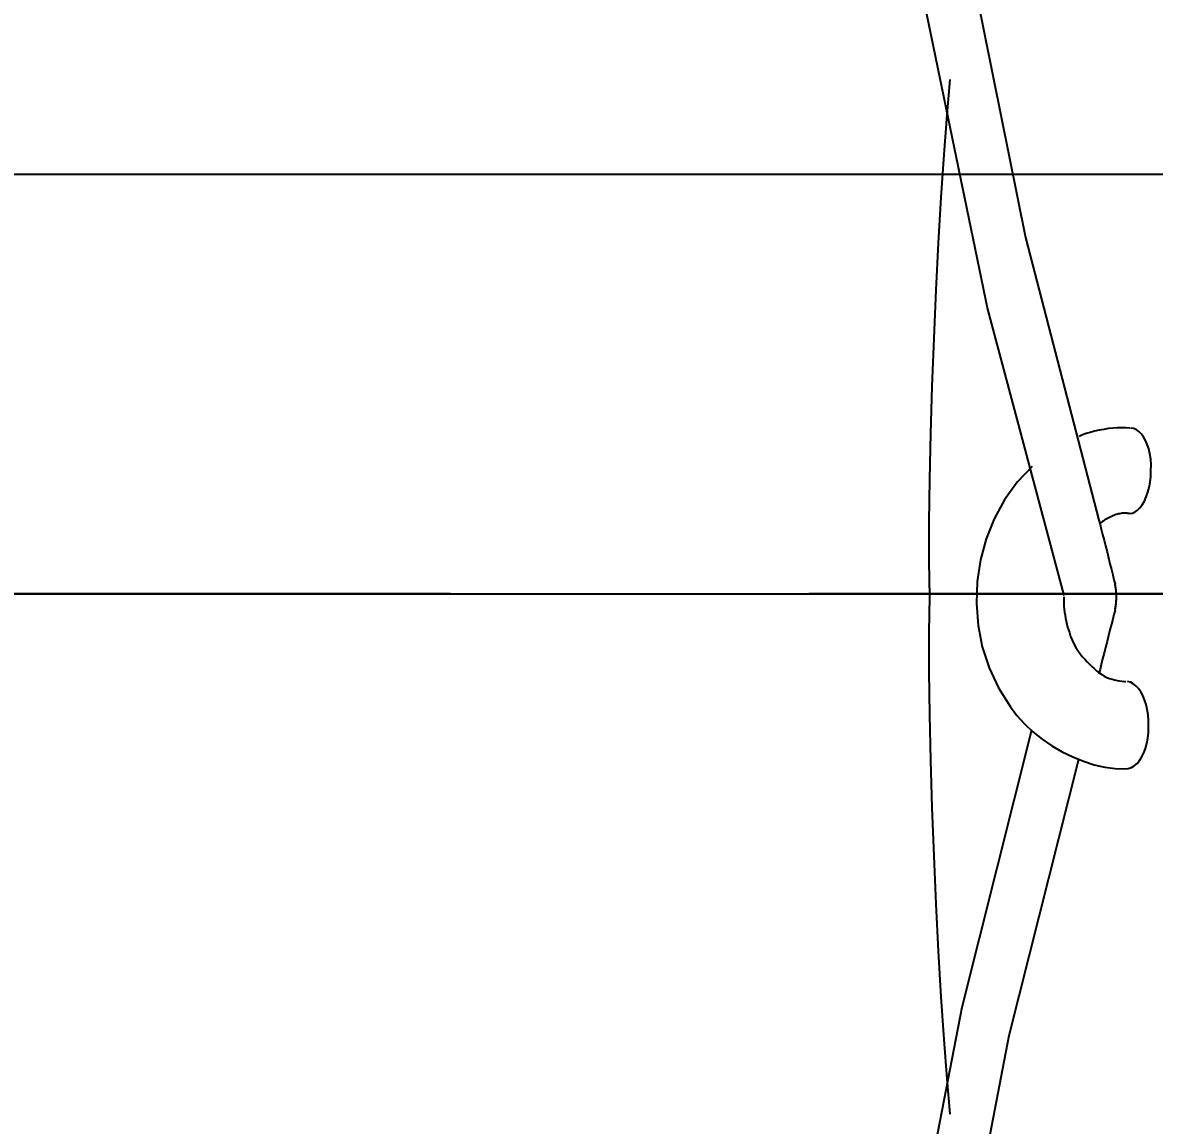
# Model space of a CAD drawing. Extents: x 11992 to 29481, y -6727 to 6811.
# Drawn here: x 19678.4 to 19743.6, y 4449.8 to 4513.3 of the extents above; entities that cross this region are included whole.
import ezdxf

# ---------------------------------------------------------------- set-up
doc = ezdxf.new("R2010")
doc.units = 0
doc.header["$MEASUREMENT"] = 0
doc.layers.get('0').update_dxf_attribs({"color": 8, "linetype": 'CONTINUOUS'})
doc.layers.get('Defpoints').update_dxf_attribs({"color": 8, "linetype": 'CONTINUOUS'})
doc.layers.add('zoylight 4标注', color=9, linetype='CONTINUOUS')
doc.layers.add('zoylight 5回路', color=4, linetype='CONTINUOUS')
doc.styles.add('CCD-DIM', font='archs.shx', dxfattribs={"width": 0.8})
doc.dimstyles.new('zoylight_DIM_40', dxfattribs={"dimscale": 40, "dimtxt": 1.9, "dimasz": 0.4, "dimexe": 0.5, "dimexo": 0.5, "dimgap": 0.5, "dimtad": 1, "dimdec": 0, "dimrnd": 5, "dimzin": 12, "dimdsep": 46, "dimtxsty": 'CCD-DIM', "dimblk": 'CCD_Dimension_Tick', "dimcen": 0.125, "dimclrd": 44, "dimclre": 44, "dimclrt": 50, "dimadec": 0, "dimazin": 0, "dimtfac": 1, "dimtdec": 0, "dimtmove": 2, "dimatfit": 3, "dimldrblk": 'CCD_Leader_Dot', "dimfxl": 0, "dimtvp": 1, "dimtolj": 1, "dimtzin": 0, "dimarcsym": 0})

# ---------------------------------------------------------------- blocks, each defined once
blk = doc.blocks.new('CCD_Dimension_Tick')
at = {"color": 0, "linetype": 'ByBlock'}
for p, q in [((-1.0906, 0), (0, 0)), ((0, 0), (1.0906, 0))]:
    blk.add_line(p, q, dxfattribs=at)
at = {"color": 0, "linetype": 'Continuous', "const_width": 0.6075}
blk.add_lwpolyline([(-0.6104, -0.6104), (0.6104, 0.6104)], dxfattribs=at)
blk = doc.blocks.new('*D51')
at = {"layer": 'Defpoints', "color": 0, "linetype": 'Continuous'}
for p in [(19109.618, 4504.542), (19109.618, 4430.548), (20098.936, 4430.548)]:
    blk.add_point(p, dxfattribs=at)
at = {"layer": 'zoylight 4标注', "color": 44, "linetype": 'Continuous', "lineweight": -2}
blk.add_line((19109.618, 4450.548), (19109.618, 4524.542), dxfattribs=at)
at = {"layer": 'zoylight 4标注', "color": 44, "lineweight": -2}
for p, q in [((20098.936, 4450.548), (20098.936, 4524.542)), ((20082.936, 4504.542), (19125.618, 4504.542))]:
    blk.add_line(p, q, dxfattribs=at)
at = {"layer": 'zoylight 4标注', "color": 44, "linetype": 'Continuous', "lineweight": -2, "xscale": 16, "yscale": 16, "zscale": 16}
for p, rotation in [((19109.618, 4504.542), 180.0000000015928), ((20098.936, 4504.542), 1.592805887185023e-09)]:
    blk.add_blockref('CCD_Dimension_Tick', p, dxfattribs=dict(at, rotation=rotation))
at = {"layer": 'zoylight 4标注', "color": 50, "linetype": 'Continuous', "insert": (19604.277, 4562.542), "char_height": 76, "attachment_point": 5, "rotation": 0, "style": 'CCD-DIM'}
blk.add_mtext('\\A1;990', dxfattribs=at)
blk = doc.blocks.new('CCD_Leader_Dot')
at = {"color": 0, "linetype": 'ByBlock'}
blk.add_line((-5, 0), (-10, 0), dxfattribs=at)
at = {"color": 0, "linetype": 'ByBlock', "const_width": 5}
blk.add_lwpolyline([(-2.5, 0, 1), (2.5, 0, 1)], format="xyb", close=True, dxfattribs=at)

msp = doc.modelspace()

# ---------------------------------------------------------------- linework, layer by layer
for p, q in [((19732.528, 4518.862, -1596.241), (19736.136, 4500.898, -1596.241)), ((19730.184, 4515.018, -1596.241), (19733.948, 4496.786, -1596.241)), ((19731.774, 4510.011, -1596.241), (19731.599, 4507.977, -1596.241)), ((19731.599, 4507.977, -1596.241), (19731.429, 4505.696, -1596.241)), ((19731.429, 4505.696, -1596.241), (19731.267, 4503.218, -1596.241)), ((19731.267, 4503.218, -1596.241), (19731.115, 4500.593, -1596.241)), ((19731.115, 4500.593, -1596.241), (19730.976, 4497.87, -1596.241)), ((19736.136, 4500.898, -1596.241), (19740.37, 4484.621, -1596.241)), ((19730.976, 4497.87, -1596.241), (19730.853, 4495.098, -1596.241)), ((19733.948, 4496.786, -1596.241), (19738.338, 4480.28, -1596.241)), ((19730.853, 4495.098, -1596.241), (19730.748, 4492.327, -1596.241)), ((19730.748, 4492.327, -1596.241), (19730.666, 4489.606, -1596.241)), ((19730.666, 4489.606, -1596.241), (19730.607, 4486.985, -1596.241)), ((19739.423, 4489.528, -1596.241), (19739.233, 4489.444, -1596.241)), ((19739.638, 4489.607, -1596.241), (19739.423, 4489.528, -1596.241)), ((19739.872, 4489.679, -1596.241), (19739.638, 4489.607, -1596.241)), ((19740.122, 4489.745, -1596.241), (19739.872, 4489.679, -1596.241)), ((19740.382, 4489.804, -1596.241), (19740.122, 4489.745, -1596.241)), ((19740.65, 4489.853, -1596.241), (19740.382, 4489.804, -1596.241)), ((19740.919, 4489.894, -1596.241), (19740.65, 4489.853, -1596.241)), ((19741.187, 4489.924, -1596.241), (19740.919, 4489.894, -1596.241)), ((19741.447, 4489.943, -1596.241), (19741.187, 4489.924, -1596.241)), ((19741.696, 4489.95, -1596.241), (19741.447, 4489.943, -1596.241)), ((19741.93, 4489.945, -1596.241), (19741.696, 4489.95, -1596.241)), ((19742.144, 4489.927, -1596.241), (19741.93, 4489.945, -1596.241)), ((19742.358, 4489.905, -1596.241), (19742.196, 4489.927, -1596.241)), ((19742.515, 4489.841, -1596.241), (19742.358, 4489.905, -1596.241)), ((19742.665, 4489.738, -1596.241), (19742.515, 4489.841, -1596.241)), ((19742.806, 4489.598, -1596.241), (19742.665, 4489.738, -1596.241)), ((19742.936, 4489.425, -1596.241), (19742.806, 4489.598, -1596.241)), ((19743.053, 4489.22, -1596.241), (19742.936, 4489.425, -1596.241)), ((19743.155, 4488.987, -1596.241), (19743.053, 4489.22, -1596.241)), ((19743.24, 4488.727, -1596.241), (19743.155, 4488.987, -1596.241)), ((19743.305, 4488.444, -1596.241), (19743.24, 4488.727, -1596.241)), ((19743.35, 4488.14, -1596.241), (19743.305, 4488.444, -1596.241)), ((19743.371, 4487.818, -1596.241), (19743.35, 4488.14, -1596.241)), ((19736.528, 4487.722, -1596.241), (19735.664, 4486.812, -1596.241)), ((19743.355, 4487.142, -1596.241), (19743.367, 4487.48, -1596.241)), ((19743.367, 4487.48, -1596.241), (19743.371, 4487.818, -1596.241)), ((19730.607, 4486.985, -1596.241), (19730.575, 4484.512, -1596.241)), ((19735.664, 4486.812, -1596.241), (19734.931, 4485.801, -1596.241)), ((19743.265, 4486.511, -1596.241), (19743.321, 4486.818, -1596.241)), ((19743.321, 4486.818, -1596.241), (19743.355, 4487.142, -1596.241)), ((19743.098, 4485.961, -1596.241), (19743.191, 4486.225, -1596.241)), ((19743.191, 4486.225, -1596.241), (19743.265, 4486.511, -1596.241)), ((19734.931, 4485.801, -1596.241), (19734.331, 4484.705, -1596.241)), ((19742.734, 4485.337, -1596.241), (19742.869, 4485.514, -1596.241)), ((19742.869, 4485.514, -1596.241), (19742.99, 4485.723, -1596.241)), ((19742.99, 4485.723, -1596.241), (19743.098, 4485.961, -1596.241)), ((19741.087, 4484.831, -1596.241), (19741.015, 4484.797, -1596.241)), ((19741.159, 4484.864, -1596.241), (19741.087, 4484.831, -1596.241)), ((19741.23, 4484.897, -1596.241), (19741.159, 4484.864, -1596.241)), ((19741.3, 4484.931, -1596.241), (19741.23, 4484.897, -1596.241)), ((19741.368, 4484.948, -1596.241), (19741.3, 4484.931, -1596.241)), ((19741.437, 4484.965, -1596.241), (19741.368, 4484.948, -1596.241)), ((19741.506, 4484.981, -1596.241), (19741.437, 4484.965, -1596.241)), ((19741.575, 4484.995, -1596.241), (19741.506, 4484.981, -1596.241)), ((19741.643, 4485.007, -1596.241), (19741.575, 4484.995, -1596.241)), ((19741.711, 4485.017, -1596.241), (19741.643, 4485.007, -1596.241)), ((19741.779, 4485.024, -1596.241), (19741.711, 4485.017, -1596.241)), ((19741.846, 4485.028, -1596.241), (19741.779, 4485.024, -1596.241)), ((19741.913, 4485.028, -1596.241), (19741.846, 4485.028, -1596.241)), ((19741.979, 4485.024, -1596.241), (19741.913, 4485.028, -1596.241)), ((19742.044, 4485.014, -1596.241), (19741.979, 4485.024, -1596.241)), ((19742.109, 4485, -1596.241), (19742.044, 4485.014, -1596.241)), ((19742.109, 4485, -1596.241), (19742.275, 4485.022, -1596.241)), ((19742.275, 4485.022, -1596.241), (19742.436, 4485.088, -1596.241)), ((19742.436, 4485.088, -1596.241), (19742.59, 4485.194, -1596.241)), ((19742.59, 4485.194, -1596.241), (19742.734, 4485.337, -1596.241)), ((19730.575, 4484.512, -1596.241), (19730.573, 4482.238, -1596.241)), ((19734.331, 4484.705, -1596.241), (19733.868, 4483.542, -1596.241)), ((19740.37, 4484.621, -1596.241), (19740.434, 4484.378, -1596.241)), ((19740.495, 4484.48, -1596.241), (19740.421, 4484.414, -1596.241)), ((19740.434, 4484.378, -1596.241), (19740.506, 4484.101, -1596.241)), ((19740.569, 4484.539, -1596.241), (19740.495, 4484.48, -1596.241)), ((19740.643, 4484.592, -1596.241), (19740.569, 4484.539, -1596.241)), ((19740.718, 4484.64, -1596.241), (19740.643, 4484.592, -1596.241)), ((19740.793, 4484.684, -1596.241), (19740.718, 4484.64, -1596.241)), ((19740.867, 4484.724, -1596.241), (19740.793, 4484.684, -1596.241)), ((19740.941, 4484.762, -1596.241), (19740.867, 4484.724, -1596.241)), ((19741.015, 4484.797, -1596.241), (19740.941, 4484.762, -1596.241)), ((19733.868, 4483.542, -1596.241), (19733.542, 4482.328, -1596.241)), ((19740.506, 4484.101, -1596.241), (19740.583, 4483.798, -1596.241)), ((19740.583, 4483.798, -1596.241), (19740.665, 4483.474, -1596.241)), ((19740.665, 4483.474, -1596.241), (19740.749, 4483.136, -1596.241)), ((19740.749, 4483.136, -1596.241), (19740.835, 4482.791, -1596.241)), ((19730.573, 4482.238, -1596.241), (19730.603, 4480.211, -1596.241)), ((19733.542, 4482.328, -1596.241), (19733.355, 4481.081, -1596.241)), ((19740.835, 4482.791, -1596.241), (19740.921, 4482.445, -1596.241)), ((19740.921, 4482.445, -1596.241), (19741.005, 4482.105, -1596.241)), ((19741.005, 4482.105, -1596.241), (19741.087, 4481.777, -1596.241)), ((19741.087, 4481.777, -1596.241), (19741.164, 4481.468, -1596.241)), ((19733.355, 4481.081, -1596.241), (19733.31, 4479.819, -1596.241)), ((19741.164, 4481.468, -1596.241), (19741.236, 4481.186, -1596.241)), ((19741.236, 4481.186, -1596.241), (19741.3, 4480.934, -1596.241)), ((19741.324, 4480.835, -1596.241), (19741.3, 4480.934, -1596.241)), ((19690.728, 4480.385, -1968.176), (19626.013, 4480.385, -1615.294)), ((19629.457, 4480.385, -1597.465), (20062.73, 4480.384, -1597.465)), ((19669.042, 4480.385, -1615.311), (20062.73, 4480.384, -1615.311)), ((19678.509, 4480.385, -1607.616), (19678.504, 4480.385, -1608.776)), ((19678.504, 4480.385, -1608.776), (19678.52, 4480.385, -1609.876)), ((19678.515, 4480.385, -1606.406), (19678.509, 4480.385, -1607.616)), ((19678.52, 4480.385, -1605.06), (19678.515, 4480.385, -1606.406)), ((19678.515, 4480.385, -1615.294), (19678.735, 4480.385, -1616.973)), ((19678.545, 4480.385, -1603.516), (19678.52, 4480.385, -1605.06)), ((19678.52, 4480.385, -1609.876), (19678.575, 4480.385, -1610.904)), ((19678.606, 4480.385, -1601.834), (19678.545, 4480.385, -1603.516)), ((19678.575, 4480.385, -1610.904), (19678.69, 4480.385, -1611.851)), ((19678.717, 4480.385, -1600.075), (19678.606, 4480.385, -1601.834)), ((19678.69, 4480.385, -1611.851), (19678.884, 4480.385, -1612.706)), ((19678.896, 4480.385, -1598.298), (19678.717, 4480.385, -1600.075)), ((19678.735, 4480.385, -1616.973), (19679.095, 4480.385, -1618.639)), ((19678.884, 4480.385, -1612.706), (19679.177, 4480.385, -1613.458)), ((19679.157, 4480.385, -1596.564), (19678.896, 4480.385, -1598.298)), ((19679.095, 4480.385, -1618.639), (19679.583, 4480.385, -1620.275)), ((19679.517, 4480.385, -1594.931), (19679.157, 4480.385, -1596.564)), ((19679.177, 4480.385, -1613.458), (19679.588, 4480.385, -1614.097)), ((19679.991, 4480.385, -1593.461), (19679.517, 4480.385, -1594.931)), ((19679.583, 4480.385, -1620.275), (19680.188, 4480.385, -1621.861)), ((19679.588, 4480.385, -1614.097), (19680.136, 4480.385, -1614.613)), ((19680.594, 4480.385, -1592.213), (19679.991, 4480.385, -1593.461)), ((19680.136, 4480.385, -1614.613), (19680.843, 4480.385, -1614.994)), ((19680.188, 4480.385, -1621.861), (19680.9, 4480.385, -1623.382)), ((19681.343, 4480.385, -1591.248), (19680.594, 4480.385, -1592.213)), ((19680.843, 4480.385, -1614.994), (19681.726, 4480.385, -1615.23)), ((19680.9, 4480.385, -1623.382), (19681.707, 4480.385, -1624.818)), ((19682.253, 4480.385, -1590.624), (19681.343, 4480.385, -1591.248)), ((19681.707, 4480.385, -1624.818), (19682.597, 4480.385, -1626.151)), ((19681.726, 4480.385, -1615.23), (19682.805, 4480.385, -1615.311)), ((19683.339, 4480.385, -1590.403), (19682.253, 4480.385, -1590.624)), ((19699.186, 4480.385, -1978.562), (19682.271, 4480.385, -1978.562)), ((19682.271, 4480.385, -1978.562), (19682.271, 4480.385, -1957.771)), ((19682.271, 4480.385, -1957.771), (19699.186, 4480.385, -1957.771)), ((19682.597, 4480.385, -1626.151), (19683.561, 4480.385, -1627.365)), ((19683.339, 4480.385, -1615.294), (19683.4, 4480.385, -1615.695)), ((19683.4, 4480.385, -1615.695), (19683.469, 4480.385, -1616.094)), ((19683.469, 4480.385, -1616.094), (19683.547, 4480.385, -1616.492)), ((19683.547, 4480.385, -1616.492), (19683.633, 4480.385, -1616.887)), ((19683.561, 4480.385, -1627.365), (19684.586, 4480.385, -1628.44)), ((19683.633, 4480.385, -1616.887), (19683.728, 4480.385, -1617.279)), ((19683.728, 4480.385, -1617.279), (19683.83, 4480.385, -1617.667)), ((19683.83, 4480.385, -1617.667), (19683.939, 4480.385, -1618.05)), ((19683.939, 4480.385, -1618.05), (19684.055, 4480.385, -1618.426)), ((19684.055, 4480.385, -1618.426), (19684.177, 4480.385, -1618.797)), ((19684.177, 4480.385, -1618.797), (19684.305, 4480.385, -1619.159)), ((19684.305, 4480.385, -1619.159), (19684.439, 4480.385, -1619.513)), ((19684.439, 4480.385, -1619.513), (19684.579, 4480.385, -1619.858)), ((19684.579, 4480.385, -1619.858), (19684.823, 4480.385, -1620.424)), ((19684.586, 4480.385, -1628.44), (19685.662, 4480.385, -1629.359)), ((19684.823, 4480.385, -1620.424), (19685.08, 4480.385, -1620.968)), ((19685.08, 4480.385, -1620.968), (19685.35, 4480.385, -1621.488)), ((19685.35, 4480.385, -1621.488), (19685.632, 4480.385, -1621.985)), ((19685.632, 4480.385, -1621.985), (19685.924, 4480.385, -1622.459)), ((19685.662, 4480.385, -1629.359), (19686.777, 4480.385, -1630.105)), ((19685.924, 4480.385, -1622.459), (19686.226, 4480.385, -1622.908)), ((19686.226, 4480.385, -1622.908), (19686.537, 4480.385, -1623.333)), ((19686.537, 4480.385, -1623.333), (19686.857, 4480.385, -1623.733)), ((19686.777, 4480.385, -1630.105), (19687.921, 4480.385, -1630.659)), ((19686.857, 4480.385, -1623.733), (19687.183, 4480.385, -1624.108)), ((19687.183, 4480.385, -1624.108), (19687.516, 4480.385, -1624.457)), ((19687.516, 4480.385, -1624.457), (19687.854, 4480.385, -1624.781)), ((19687.854, 4480.385, -1624.781), (19688.196, 4480.385, -1625.078)), ((19687.905, 4480.385, -1626.41), (19687.903, 4480.385, -1626.714)), ((19687.903, 4480.385, -1626.714), (19732.621, 4480.385, -1958.512)), ((19687.942, 4480.385, -1626.108), (19687.905, 4480.385, -1626.41)), ((19688.013, 4480.385, -1625.813), (19687.942, 4480.385, -1626.108)), ((19688.116, 4480.385, -1625.527), (19688.013, 4480.385, -1625.813)), ((19688.248, 4480.385, -1625.252), (19688.116, 4480.385, -1625.527)), ((19688.196, 4480.385, -1625.078), (19688.205, 4480.385, -1625.086)), ((19688.205, 4480.385, -1625.086), (19688.213, 4480.385, -1625.093)), ((19688.213, 4480.385, -1625.093), (19688.222, 4480.385, -1625.099)), ((19688.222, 4480.385, -1625.099), (19688.23, 4480.385, -1625.104)), ((19688.23, 4480.385, -1625.104), (19688.238, 4480.385, -1625.109)), ((19688.238, 4480.385, -1625.109), (19688.246, 4480.385, -1625.115)), ((19688.246, 4480.385, -1625.115), (19688.253, 4480.385, -1625.12)), ((19688.407, 4480.385, -1624.992), (19688.248, 4480.385, -1625.252)), ((19688.253, 4480.385, -1625.12), (19688.26, 4480.385, -1625.126)), ((19688.26, 4480.385, -1625.126), (19688.266, 4480.385, -1625.134)), ((19688.266, 4480.385, -1625.134), (19688.272, 4480.385, -1625.142)), ((19688.272, 4480.385, -1625.142), (19688.278, 4480.385, -1625.152)), ((19688.278, 4480.385, -1625.152), (19688.282, 4480.385, -1625.164)), ((19688.329, 4480.385, -1607.616), (19688.326, 4480.385, -1608.776)), ((19688.326, 4480.385, -1608.776), (19688.343, 4480.385, -1609.876)), ((19688.334, 4480.385, -1606.406), (19688.329, 4480.385, -1607.616)), ((19688.34, 4480.385, -1605.06), (19688.334, 4480.385, -1606.406)), ((19688.365, 4480.385, -1603.516), (19688.34, 4480.385, -1605.06)), ((19688.343, 4480.385, -1609.876), (19688.401, 4480.385, -1610.904)), ((19688.427, 4480.385, -1601.834), (19688.365, 4480.385, -1603.516)), ((19688.401, 4480.385, -1610.904), (19688.519, 4480.385, -1611.851)), ((19688.592, 4480.385, -1624.749), (19688.407, 4480.385, -1624.992)), ((19688.54, 4480.385, -1600.075), (19688.427, 4480.385, -1601.834)), ((19688.519, 4480.385, -1611.851), (19688.715, 4480.385, -1612.706)), ((19688.721, 4480.385, -1598.298), (19688.54, 4480.385, -1600.075)), ((19688.799, 4480.385, -1624.526), (19688.592, 4480.385, -1624.749)), ((19688.715, 4480.385, -1612.706), (19689.01, 4480.385, -1613.458)), ((19688.985, 4480.385, -1596.564), (19688.721, 4480.385, -1598.298)), ((19689.028, 4480.385, -1624.326), (19688.799, 4480.385, -1624.526)), ((19689.346, 4480.385, -1594.931), (19688.985, 4480.385, -1596.564)), ((19689.01, 4480.385, -1613.458), (19689.421, 4480.385, -1614.097)), ((19689.274, 4480.385, -1624.151), (19689.028, 4480.385, -1624.326)), ((19689.538, 4480.385, -1624.005), (19689.274, 4480.385, -1624.151)), ((19689.822, 4480.385, -1593.461), (19689.346, 4480.385, -1594.931)), ((19689.421, 4480.385, -1614.097), (19689.969, 4480.385, -1614.613)), ((19689.816, 4480.385, -1623.89), (19689.538, 4480.385, -1624.005)), ((19690.188, 4480.385, -1623.784), (19689.816, 4480.385, -1623.89)), ((19690.427, 4480.385, -1592.213), (19689.822, 4480.385, -1593.461)), ((19689.969, 4480.385, -1614.613), (19690.673, 4480.385, -1614.994)), ((19690.561, 4480.385, -1623.733), (19690.188, 4480.385, -1623.784)), ((19691.177, 4480.385, -1591.248), (19690.427, 4480.385, -1592.213)), ((19690.931, 4480.385, -1623.734), (19690.561, 4480.385, -1623.733)), ((19690.673, 4480.385, -1614.994), (19691.551, 4480.385, -1615.23)), ((19690.711, 4480.385, -1626.577), (19691.265, 4480.385, -1626.597)), ((19690.763, 4480.385, -1626.577), (19690.728, 4480.385, -1626.525)), ((19690.728, 4480.385, -1626.525), (19732.621, 4480.385, -1958.512)), ((19694.552, 4480.385, -1965.454), (19690.728, 4480.385, -1626.525)), ((19690.728, 4480.385, -1968.176), (19753.464, 4480.385, -2263.145)), ((19690.781, 4480.385, -1631.503), (19692.569, 4480.385, -1631.628)), ((19691.294, 4480.385, -1623.785), (19690.931, 4480.385, -1623.734)), ((19692.088, 4480.385, -1590.624), (19691.177, 4480.385, -1591.248)), ((19691.265, 4480.385, -1626.597), (19691.761, 4480.385, -1626.607)), ((19691.645, 4480.385, -1623.884), (19691.294, 4480.385, -1623.785)), ((19691.551, 4480.385, -1615.23), (19692.623, 4480.385, -1615.311)), ((19691.981, 4480.385, -1624.027), (19691.645, 4480.385, -1623.884)), ((19691.761, 4480.385, -1626.607), (19692.203, 4480.385, -1626.606)), ((19692.298, 4480.385, -1624.214), (19691.981, 4480.385, -1624.027)), ((19693.174, 4480.385, -1590.403), (19692.088, 4480.385, -1590.624)), ((19692.203, 4480.385, -1626.606), (19692.597, 4480.385, -1626.595)), ((19692.592, 4480.385, -1624.442), (19692.298, 4480.385, -1624.214)), ((19692.569, 4480.385, -1631.628), (19694.322, 4480.385, -1631.42)), ((19692.858, 4480.385, -1624.708), (19692.592, 4480.385, -1624.442)), ((19692.597, 4480.385, -1626.595), (19692.95, 4480.385, -1626.573)), ((19693.092, 4480.385, -1625.011), (19692.858, 4480.385, -1624.708)), ((19692.95, 4480.385, -1626.573), (19693.265, 4480.385, -1626.54)), ((19693.291, 4480.385, -1625.347), (19693.092, 4480.385, -1625.011)), ((19693.265, 4480.385, -1626.54), (19693.55, 4480.385, -1626.497)), ((19693.45, 4480.385, -1625.715), (19693.291, 4480.385, -1625.347)), ((19693.691, 4480.385, -1626.456), (19693.45, 4480.385, -1625.715)), ((19693.55, 4480.385, -1626.497), (19693.81, 4480.385, -1626.444)), ((19693.81, 4480.385, -1626.444), (19694.05, 4480.385, -1626.38)), ((19694.05, 4480.385, -1626.38), (19694.275, 4480.385, -1626.307)), ((19694.275, 4480.385, -1626.307), (19694.493, 4480.385, -1626.223)), ((19694.322, 4480.385, -1631.42), (19696.022, 4480.385, -1630.899)), ((19694.493, 4480.385, -1626.223), (19694.708, 4480.385, -1626.129)), ((19694.552, 4480.385, -1965.454), (19761.56, 4480.385, -2250.191)), ((19694.708, 4480.385, -1626.129), (19694.985, 4480.385, -1625.975)), ((19694.985, 4480.385, -1625.975), (19695.264, 4480.385, -1625.807)), ((19695.264, 4480.385, -1625.807), (19695.544, 4480.385, -1625.623)), ((19695.544, 4480.385, -1625.623), (19695.826, 4480.385, -1625.424)), ((19695.826, 4480.385, -1625.424), (19696.107, 4480.385, -1625.209)), ((19696.022, 4480.385, -1630.899), (19697.65, 4480.385, -1630.084)), ((19696.107, 4480.385, -1625.209), (19696.387, 4480.385, -1624.977)), ((19696.387, 4480.385, -1624.977), (19696.666, 4480.385, -1624.728)), ((19696.666, 4480.385, -1624.728), (19696.943, 4480.385, -1624.462)), ((19696.943, 4480.385, -1624.462), (19697.217, 4480.385, -1624.178)), ((19697.217, 4480.385, -1624.178), (19697.488, 4480.385, -1623.877)), ((19697.488, 4480.385, -1623.877), (19697.754, 4480.385, -1623.557)), ((19697.65, 4480.385, -1630.084), (19699.189, 4480.385, -1628.994)), ((19697.754, 4480.385, -1623.557), (19698.015, 4480.385, -1623.217)), ((19698.015, 4480.385, -1623.217), (19698.275, 4480.385, -1622.864)), ((19698.198, 4480.385, -1607.616), (19698.192, 4480.385, -1608.776)), ((19698.192, 4480.385, -1608.776), (19698.206, 4480.385, -1609.876)), ((19698.204, 4480.385, -1606.406), (19698.198, 4480.385, -1607.616)), ((19698.208, 4480.385, -1605.06), (19698.204, 4480.385, -1606.406)), ((19698.206, 4480.385, -1609.876), (19698.259, 4480.385, -1610.904)), ((19698.231, 4480.385, -1603.516), (19698.208, 4480.385, -1605.06)), ((19698.289, 4480.385, -1601.834), (19698.231, 4480.385, -1603.516)), ((19698.259, 4480.385, -1610.904), (19698.372, 4480.385, -1611.851)), ((19698.275, 4480.385, -1622.864), (19698.528, 4480.385, -1622.492)), ((19698.398, 4480.385, -1600.075), (19698.289, 4480.385, -1601.834)), ((19698.372, 4480.385, -1611.851), (19698.564, 4480.385, -1612.706)), ((19698.573, 4480.385, -1598.298), (19698.398, 4480.385, -1600.075)), ((19698.528, 4480.385, -1622.492), (19698.774, 4480.385, -1622.103)), ((19698.564, 4480.385, -1612.706), (19698.855, 4480.385, -1613.458)), ((19698.831, 4480.385, -1596.564), (19698.573, 4480.385, -1598.298)), ((19698.774, 4480.385, -1622.103), (19699.013, 4480.385, -1621.698)), ((19699.188, 4480.385, -1594.931), (19698.831, 4480.385, -1596.564)), ((19698.855, 4480.385, -1613.458), (19699.264, 4480.385, -1614.097)), ((19699.013, 4480.385, -1621.698), (19699.243, 4480.385, -1621.277)), ((19699.186, 4480.385, -1957.771), (19699.186, 4480.385, -1978.562)), ((19699.659, 4480.385, -1593.461), (19699.188, 4480.385, -1594.931)), ((19699.189, 4480.385, -1628.994), (19700.62, 4480.385, -1627.649)), ((19699.243, 4480.385, -1621.277), (19699.464, 4480.385, -1620.84)), ((19699.264, 4480.385, -1614.097), (19699.811, 4480.385, -1614.613)), ((19699.464, 4480.385, -1620.84), (19699.676, 4480.385, -1620.39)), ((19700.261, 4480.385, -1592.213), (19699.659, 4480.385, -1593.461)), ((19699.676, 4480.385, -1620.39), (19699.877, 4480.385, -1619.925)), ((19699.811, 4480.385, -1614.613), (19700.515, 4480.385, -1614.994)), ((19699.877, 4480.385, -1619.925), (19700.067, 4480.385, -1619.448)), ((19700.067, 4480.385, -1619.448), (19700.245, 4480.385, -1618.959)), ((19700.245, 4480.385, -1618.959), (19700.411, 4480.385, -1618.458)), ((19701.01, 4480.385, -1591.248), (19700.261, 4480.385, -1592.213)), ((19700.411, 4480.385, -1618.458), (19700.564, 4480.385, -1617.946)), ((19700.515, 4480.385, -1614.994), (19701.397, 4480.385, -1615.23)), ((19700.564, 4480.385, -1617.946), (19700.631, 4480.385, -1617.734)), ((19700.62, 4480.385, -1627.649), (19701.926, 4480.385, -1626.068)), ((19700.631, 4480.385, -1617.734), (19700.693, 4480.385, -1617.519)), ((19700.693, 4480.385, -1617.519), (19700.75, 4480.385, -1617.302)), ((19700.75, 4480.385, -1617.302), (19700.804, 4480.385, -1617.083)), ((19700.804, 4480.385, -1617.083), (19700.855, 4480.385, -1616.862)), ((19700.855, 4480.385, -1616.862), (19700.902, 4480.385, -1616.64)), ((19700.902, 4480.385, -1616.64), (19700.947, 4480.385, -1616.416)), ((19700.947, 4480.385, -1616.416), (19700.99, 4480.385, -1616.192)), ((19700.99, 4480.385, -1616.192), (19701.032, 4480.385, -1615.968)), ((19701.921, 4480.385, -1590.624), (19701.01, 4480.385, -1591.248)), ((19701.032, 4480.385, -1615.968), (19701.072, 4480.385, -1615.743)), ((19701.072, 4480.385, -1615.743), (19701.111, 4480.385, -1615.519)), ((19701.111, 4480.385, -1615.519), (19701.15, 4480.385, -1615.294)), ((19701.397, 4480.385, -1615.23), (19702.477, 4480.385, -1615.311)), ((19703.011, 4480.385, -1590.403), (19701.921, 4480.385, -1590.624)), ((19701.926, 4480.385, -1626.068), (19703.088, 4480.385, -1624.27)), ((19703.088, 4480.385, -1624.27), (19704.088, 4480.385, -1622.274)), ((19704.088, 4480.385, -1622.274), (19704.909, 4480.385, -1620.1)), ((19704.909, 4480.385, -1620.1), (19705.532, 4480.385, -1617.767)), ((19705.532, 4480.385, -1617.767), (19705.938, 4480.385, -1615.294)), ((19740.596, 4480.385, -1978.562), (19723.663, 4480.385, -1978.562)), ((19723.663, 4480.385, -1978.562), (19723.663, 4480.385, -1957.771)), ((19723.663, 4480.385, -1957.771), (19740.596, 4480.385, -1957.771)), ((19740.097, 4480.385, -1764.536), (19732.122, 4480.385, -1968.21)), ((19732.122, 4480.385, -1968.21), (19761.56, 4480.385, -2250.191)), ((19737.237, 4480.385, -1764.329), (19732.621, 4480.385, -1958.512)), ((19764.437, 4480.385, -2075.714), (19734.843, 4480.385, -1978.045)), ((19767.21, 4480.385, -2074.905), (19734.895, 4480.385, -1967.401)), ((19753.774, 4480.385, -1626.319), (19737.237, 4480.385, -1764.243)), ((19756.616, 4480.385, -1626.56), (19740.08, 4480.385, -1764.57)), ((19740.596, 4480.385, -1957.771), (19740.596, 4480.385, -1978.562)), ((19741.324, 4480.781, -1596.241), (19741.3, 4480.866, -1596.241)), ((19741.343, 4480.727, -1596.241), (19741.324, 4480.835, -1596.241)), ((19741.343, 4480.682, -1596.241), (19741.324, 4480.781, -1596.241)), ((19741.358, 4480.612, -1596.241), (19741.343, 4480.727, -1596.241)), ((19741.358, 4480.572, -1596.241), (19741.343, 4480.682, -1596.241)), ((19741.369, 4480.492, -1596.241), (19741.358, 4480.612, -1596.241)), ((19741.369, 4480.453, -1596.241), (19741.358, 4480.572, -1596.241)), ((19741.375, 4480.368, -1596.241), (19741.369, 4480.492, -1596.241)), ((19741.375, 4480.326, -1596.241), (19741.369, 4480.453, -1596.241)), ((19741.378, 4480.241, -1596.241), (19741.375, 4480.368, -1596.241)), ((19741.378, 4480.194, -1596.241), (19741.375, 4480.326, -1596.241)), ((19730.603, 4480.211, -1596.241), (19730.573, 4478.176, -1596.241)), ((19733.31, 4479.819, -1596.241), (19733.408, 4478.558, -1596.241)), ((19738.338, 4480.211, -1596.241), (19738.34, 4480.031, -1596.241)), ((19738.34, 4480.031, -1596.241), (19738.346, 4479.85, -1596.241)), ((19738.346, 4479.85, -1596.241), (19738.357, 4479.67, -1596.241)), ((19738.357, 4479.67, -1596.241), (19738.373, 4479.492, -1596.241)), ((19741.3, 4479.522, -1596.241), (19741.323, 4479.63, -1596.241)), ((19741.323, 4479.63, -1596.241), (19741.343, 4479.744, -1596.241)), ((19741.323, 4479.536, -1596.241), (19741.343, 4479.66, -1596.241)), ((19741.343, 4479.744, -1596.241), (19741.358, 4479.864, -1596.241)), ((19741.343, 4479.66, -1596.241), (19741.358, 4479.79, -1596.241)), ((19741.358, 4479.864, -1596.241), (19741.369, 4479.988, -1596.241)), ((19741.358, 4479.79, -1596.241), (19741.369, 4479.924, -1596.241)), ((19741.369, 4479.988, -1596.241), (19741.375, 4480.114, -1596.241)), ((19741.369, 4479.924, -1596.241), (19741.375, 4480.06, -1596.241)), ((19741.375, 4480.114, -1596.241), (19741.378, 4480.241, -1596.241)), ((19741.375, 4480.06, -1596.241), (19741.378, 4480.194, -1596.241)), ((19738.373, 4479.492, -1596.241), (19738.392, 4479.315, -1596.241)), ((19738.392, 4479.315, -1596.241), (19738.417, 4479.139, -1596.241)), ((19738.417, 4479.139, -1596.241), (19738.446, 4478.966, -1596.241)), ((19738.446, 4478.966, -1596.241), (19738.48, 4478.795, -1596.241)), ((19741.236, 4479.185, -1596.241), (19741.164, 4478.916, -1596.241)), ((19741.3, 4479.419, -1596.241), (19741.236, 4479.185, -1596.241)), ((19741.3, 4479.419, -1596.241), (19741.323, 4479.536, -1596.241)), ((19733.408, 4478.558, -1596.241), (19733.651, 4477.316, -1596.241)), ((19738.48, 4478.795, -1596.241), (19738.519, 4478.627, -1596.241)), ((19738.519, 4478.627, -1596.241), (19738.563, 4478.462, -1596.241)), ((19738.563, 4478.462, -1596.241), (19738.611, 4478.301, -1596.241)), ((19741.087, 4478.621, -1596.241), (19741.005, 4478.304, -1596.241)), ((19741.164, 4478.916, -1596.241), (19741.087, 4478.621, -1596.241)), ((19730.573, 4478.176, -1596.241), (19730.575, 4475.894, -1596.241)), ((19738.611, 4478.301, -1596.241), (19738.665, 4478.144, -1596.241)), ((19738.665, 4478.144, -1596.241), (19738.741, 4477.916, -1596.241)), ((19738.741, 4477.916, -1596.241), (19738.829, 4477.699, -1596.241)), ((19738.829, 4477.699, -1596.241), (19738.929, 4477.492, -1596.241)), ((19740.921, 4477.972, -1596.241), (19740.835, 4477.632, -1596.241)), ((19741.005, 4478.304, -1596.241), (19740.921, 4477.972, -1596.241)), ((19733.651, 4477.316, -1596.241), (19734.042, 4476.109, -1596.241)), ((19738.929, 4477.492, -1596.241), (19739.039, 4477.294, -1596.241)), ((19739.039, 4477.294, -1596.241), (19739.157, 4477.107, -1596.241)), ((19739.157, 4477.107, -1596.241), (19739.283, 4476.93, -1596.241)), ((19740.749, 4477.289, -1596.241), (19740.665, 4476.951, -1596.241)), ((19740.835, 4477.632, -1596.241), (19740.749, 4477.289, -1596.241)), ((19739.283, 4476.93, -1596.241), (19739.413, 4476.762, -1596.241)), ((19739.413, 4476.762, -1596.241), (19739.548, 4476.605, -1596.241)), ((19739.548, 4476.605, -1596.241), (19739.684, 4476.458, -1596.241)), ((19739.684, 4476.458, -1596.241), (19739.822, 4476.321, -1596.241)), ((19740.583, 4476.624, -1596.241), (19740.506, 4476.313, -1596.241)), ((19740.665, 4476.951, -1596.241), (19740.583, 4476.624, -1596.241)), ((19730.575, 4475.894, -1596.241), (19730.607, 4473.414, -1596.241)), ((19734.042, 4476.109, -1596.241), (19734.581, 4474.956, -1596.241)), ((19739.822, 4476.321, -1596.241), (19739.959, 4476.194, -1596.241)), ((19739.959, 4476.194, -1596.241), (19740.094, 4476.077, -1596.241)), ((19740.094, 4476.077, -1596.241), (19740.238, 4475.941, -1596.241)), ((19740.238, 4475.941, -1596.241), (19740.383, 4475.823, -1596.241)), ((19740.434, 4476.025, -1596.241), (19740.37, 4475.767, -1596.241)), ((19740.383, 4475.823, -1596.241), (19740.531, 4475.722, -1596.241)), ((19740.506, 4476.313, -1596.241), (19740.434, 4476.025, -1596.241)), ((19740.531, 4475.722, -1596.241), (19740.679, 4475.636, -1596.241)), ((19740.679, 4475.636, -1596.241), (19740.828, 4475.564, -1596.241)), ((19740.828, 4475.564, -1596.241), (19740.977, 4475.505, -1596.241)), ((19740.977, 4475.505, -1596.241), (19741.125, 4475.455, -1596.241)), ((19741.125, 4475.455, -1596.241), (19741.272, 4475.416, -1596.241)), ((19741.272, 4475.416, -1596.241), (19741.417, 4475.384, -1596.241)), ((19741.417, 4475.384, -1596.241), (19741.559, 4475.359, -1596.241)), ((19741.559, 4475.359, -1596.241), (19741.698, 4475.337, -1596.241)), ((19741.698, 4475.337, -1596.241), (19741.834, 4475.319, -1596.241)), ((19741.834, 4475.319, -1596.241), (19741.842, 4475.319, -1596.241)), ((19741.842, 4475.319, -1596.241), (19741.848, 4475.319, -1596.241)), ((19741.848, 4475.319, -1596.241), (19741.854, 4475.319, -1596.241)), ((19741.854, 4475.319, -1596.241), (19741.86, 4475.319, -1596.241)), ((19741.86, 4475.319, -1596.241), (19741.865, 4475.319, -1596.241)), ((19741.865, 4475.319, -1596.241), (19741.87, 4475.319, -1596.241)), ((19741.87, 4475.319, -1596.241), (19741.876, 4475.319, -1596.241)), ((19741.876, 4475.319, -1596.241), (19741.882, 4475.319, -1596.241)), ((19741.882, 4475.319, -1596.241), (19741.89, 4475.319, -1596.241)), ((19741.89, 4475.319, -1596.241), (19741.898, 4475.319, -1596.241)), ((19741.898, 4475.319, -1596.241), (19741.908, 4475.319, -1596.241)), ((19741.908, 4475.319, -1596.241), (19741.921, 4475.319, -1596.241)), ((19742.179, 4475.28, -1596.241), (19742.006, 4475.319, -1596.241)), ((19742.344, 4475.2, -1596.241), (19742.179, 4475.28, -1596.241)), ((19742.5, 4475.08, -1596.241), (19742.344, 4475.2, -1596.241)), ((19742.645, 4474.925, -1596.241), (19742.5, 4475.08, -1596.241)), ((19734.581, 4474.956, -1596.241), (19735.272, 4473.872, -1596.241)), ((19742.777, 4474.737, -1596.241), (19742.645, 4474.925, -1596.241)), ((19742.895, 4474.518, -1596.241), (19742.777, 4474.737, -1596.241)), ((19742.998, 4474.273, -1596.241), (19742.895, 4474.518, -1596.241)), ((19735.272, 4473.872, -1596.241), (19735.648, 4473.366, -1596.241)), ((19743.084, 4474.003, -1596.241), (19742.998, 4474.273, -1596.241)), ((19743.152, 4473.711, -1596.241), (19743.084, 4474.003, -1596.241)), ((19730.607, 4473.414, -1596.241), (19730.666, 4470.786, -1596.241)), ((19735.648, 4473.366, -1596.241), (19736.084, 4472.884, -1596.241)), ((19743.199, 4473.401, -1596.241), (19743.152, 4473.711, -1596.241)), ((19743.226, 4473.075, -1596.241), (19743.199, 4473.401, -1596.241)), ((19736.494, 4472.529, -1596.241), (19732.471, 4456.543, -1596.241)), ((19736.084, 4472.884, -1596.241), (19736.571, 4472.431, -1596.241)), ((19743.217, 4472.391, -1596.241), (19743.229, 4472.736, -1596.241)), ((19743.229, 4472.736, -1596.241), (19743.226, 4473.075, -1596.241)), ((19736.571, 4472.431, -1596.241), (19737.1, 4472.009, -1596.241)), ((19737.1, 4472.009, -1596.241), (19737.664, 4471.625, -1596.241)), ((19743.125, 4471.758, -1596.241), (19743.182, 4472.064, -1596.241)), ((19743.182, 4472.064, -1596.241), (19743.217, 4472.391, -1596.241)), ((19737.664, 4471.625, -1596.241), (19738.253, 4471.28, -1596.241)), ((19738.253, 4471.28, -1596.241), (19738.86, 4470.98, -1596.241)), ((19742.839, 4470.983, -1596.241), (19742.953, 4471.215, -1596.241)), ((19742.953, 4471.215, -1596.241), (19743.048, 4471.474, -1596.241)), ((19743.048, 4471.474, -1596.241), (19743.125, 4471.758, -1596.241)), ((19730.666, 4470.786, -1596.241), (19730.748, 4468.06, -1596.241)), ((19739.199, 4470.841, -1596.241), (19735.183, 4454.916, -1596.241)), ((19738.86, 4470.98, -1596.241), (19739.477, 4470.729, -1596.241)), ((19739.477, 4470.729, -1596.241), (19740.094, 4470.53, -1596.241)), ((19740.094, 4470.53, -1596.241), (19740.704, 4470.388, -1596.241)), ((19742.408, 4470.473, -1596.241), (19742.566, 4470.61, -1596.241)), ((19742.566, 4470.61, -1596.241), (19742.71, 4470.781, -1596.241)), ((19742.71, 4470.781, -1596.241), (19742.839, 4470.983, -1596.241)), ((19740.704, 4470.388, -1596.241), (19741.298, 4470.306, -1596.241)), ((19741.298, 4470.306, -1596.241), (19741.868, 4470.289, -1596.241)), ((19741.868, 4470.289, -1596.241), (19742.058, 4470.311, -1596.241)), ((19742.058, 4470.311, -1596.241), (19742.238, 4470.373, -1596.241)), ((19742.238, 4470.373, -1596.241), (19742.408, 4470.473, -1596.241)), ((19730.748, 4468.06, -1596.241), (19730.853, 4465.285, -1596.241)), ((19730.853, 4465.285, -1596.241), (19730.976, 4462.512, -1596.241)), ((19730.976, 4462.512, -1596.241), (19731.115, 4459.79, -1596.241)), ((19731.115, 4459.79, -1596.241), (19731.267, 4457.17, -1596.241)), ((19731.267, 4457.17, -1596.241), (19731.429, 4454.7, -1596.241)), ((19732.471, 4456.543, -1596.241), (19729.037, 4438.882, -1596.241)), ((19735.183, 4454.916, -1596.241), (19731.772, 4437.333, -1596.241)), ((19731.429, 4454.7, -1596.241), (19731.599, 4452.43, -1596.241)), ((19731.599, 4452.43, -1596.241), (19731.774, 4450.411, -1596.241))]:
    msp.add_line(p, q)
at = {"layer": 'zoylight 5回路', "linetype": 'Continuous'}
for centre, radius, start, end in [((15712.928, 6983.714), 6068.862, 309.8303753, 345.2632677), ((18411.614, 6014.699), 3024.99, 293.274875, 349.043014)]:
    msp.add_arc(centre, radius, start, end, dxfattribs=at)

# ---------------------------------------------------------------- dimensions: what is measured, and where the dimension line sits
at = {"layer": 'zoylight 4标注', "linetype": 'Continuous'}
dim = msp.add_aligned_dim(p1=(20098.936, 4430.548), p2=(19109.618, 4430.548), distance=-73.994, dimstyle='zoylight_DIM_40', dxfattribs=at)
dim.commit()
dim.dimension.update_dxf_attribs({"geometry": '*D51', "text_midpoint": (19604.277, 4562.542)})

doc.saveas('drawing.dxf')
